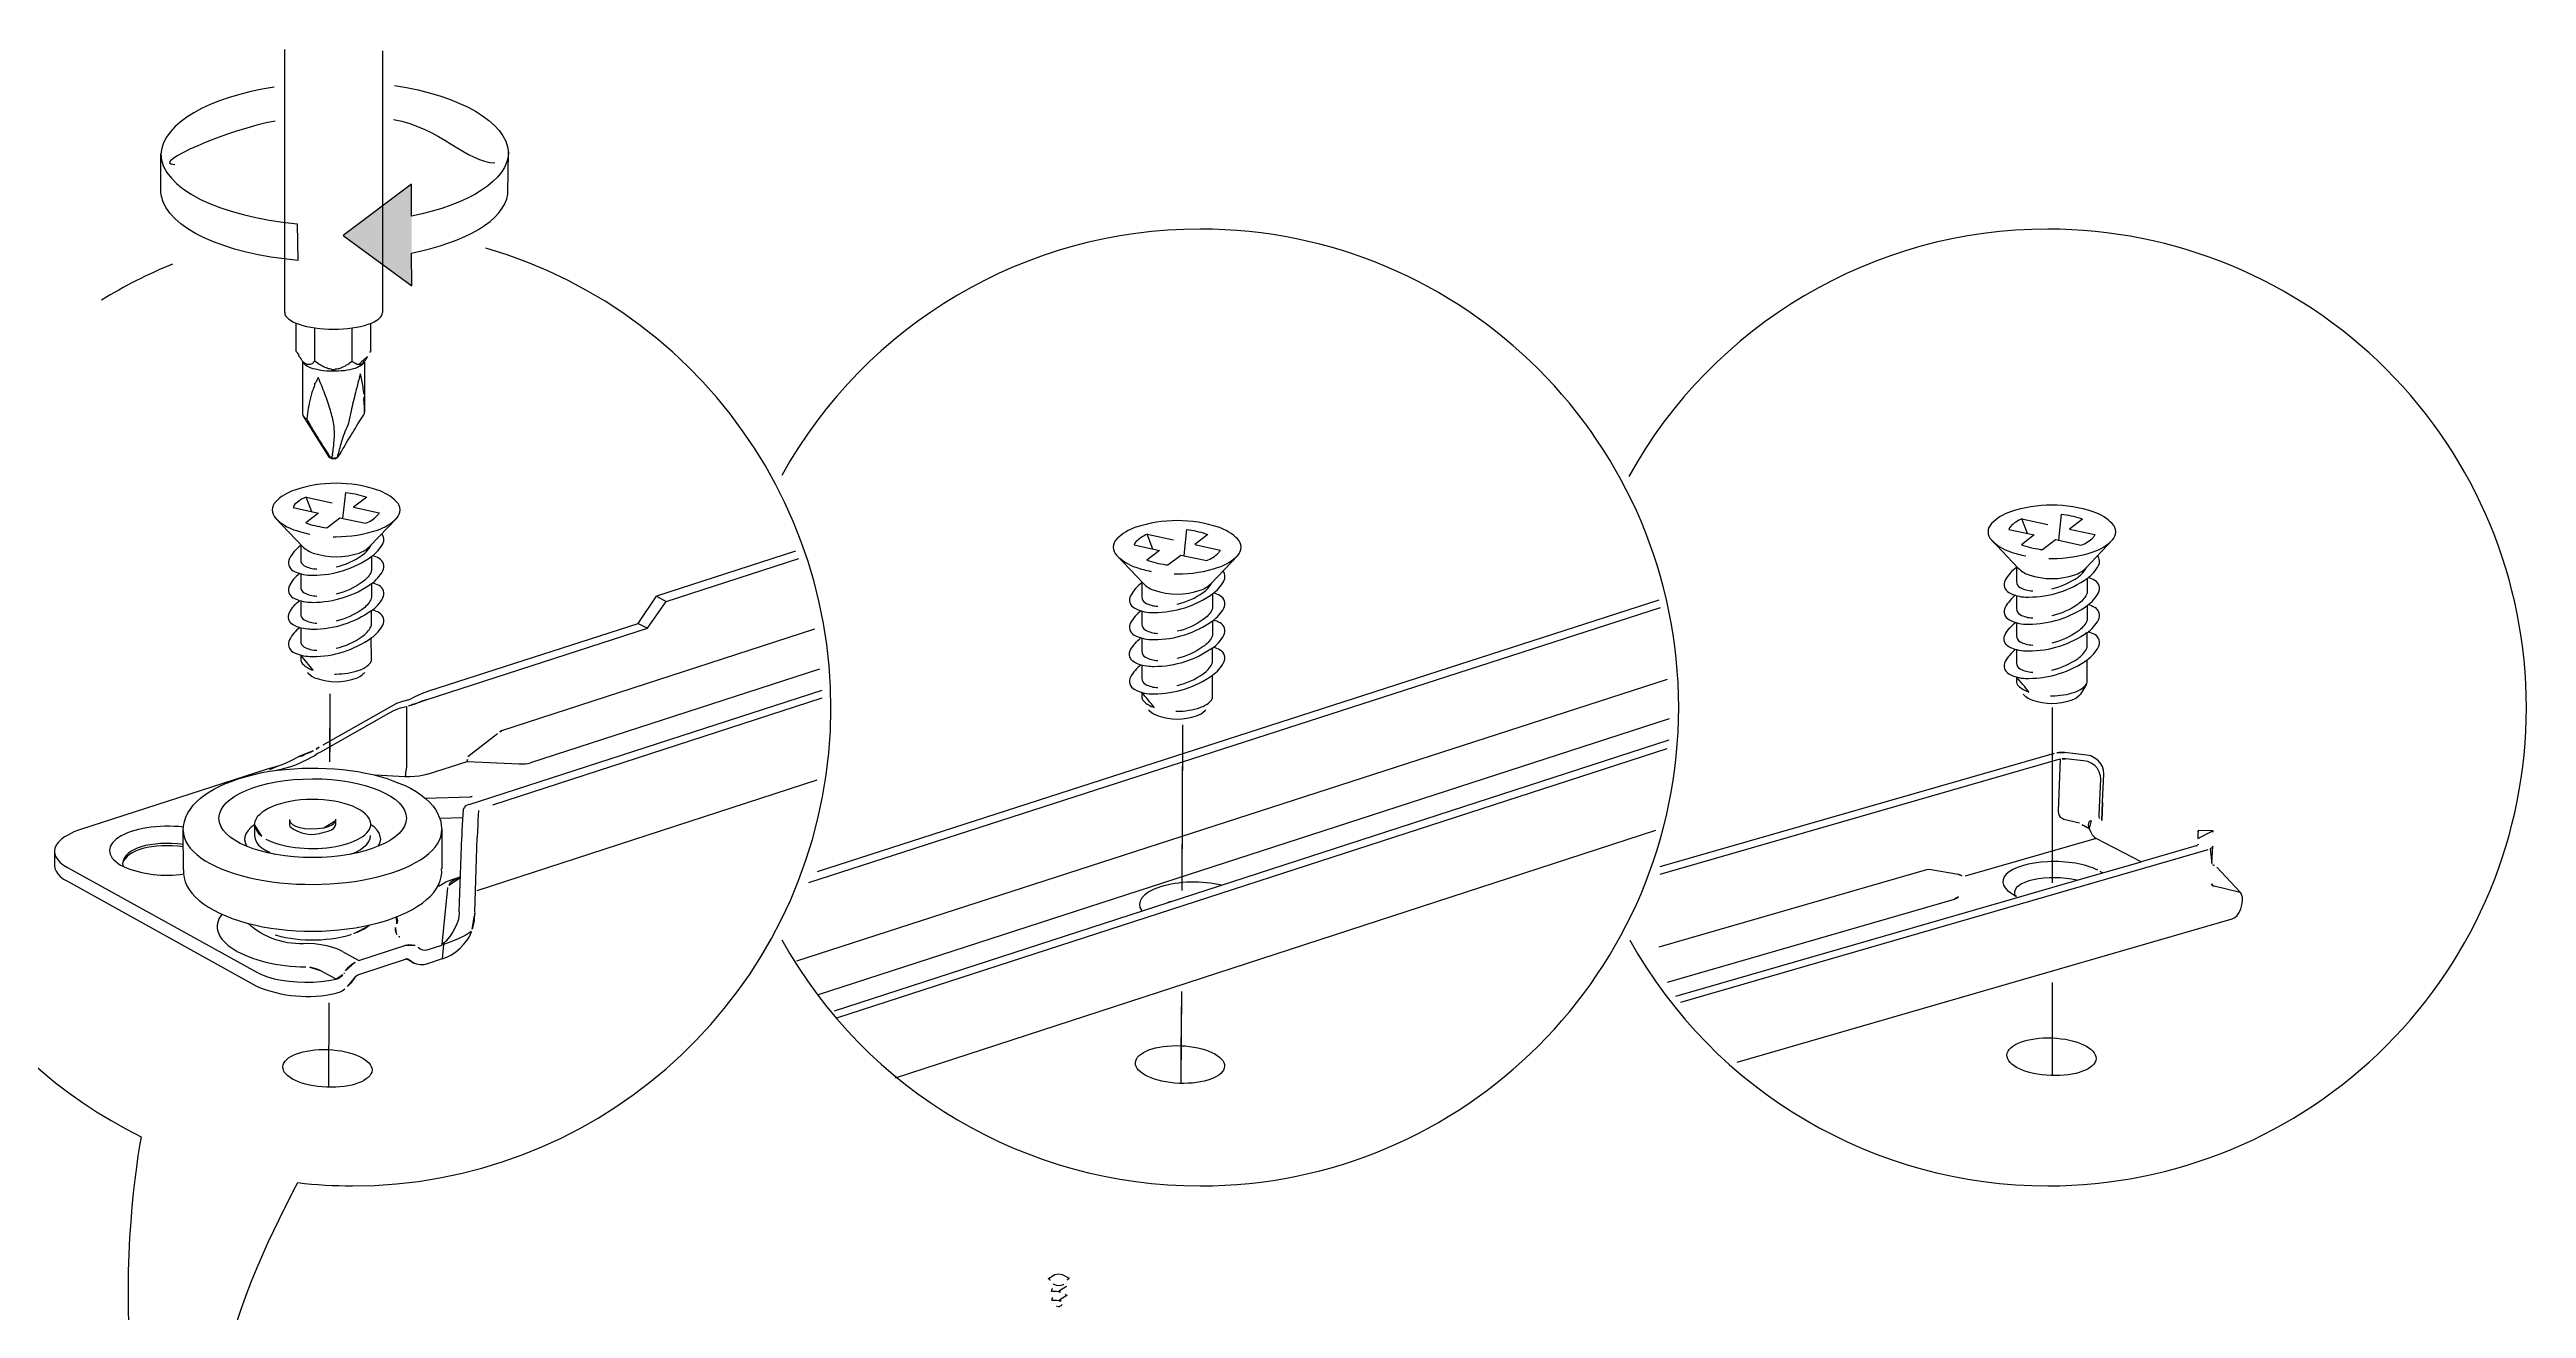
# Model space of a CAD drawing. Header units: metres. Extents: x -27.1 to 47.9, y -10.7 to 6.6.
# Drawn here: x 26.617 to 28.59, y 5.001 to 6.004 of the extents above; entities that cross this region are included whole.
import ezdxf

# ---------------------------------------------------------------- set-up
doc = ezdxf.new("R2010")
doc.units = ezdxf.units.M
doc.header["$MEASUREMENT"] = 0
doc.layers.add('PDF_Working_Num_Penna__255_Num_Penna__255_Num_Penna__255_Num_Penna__255_Num_Penna__255_Num_Penna__255', color=255, linetype='Continuous', lineweight=18)
doc.layers.add('PDF_Working_Num_Penna__7_Num_Penna__7_Num_Penna__7_Num_Penna__7_Num_Penna__7_Num_Penna__7', color=7, linetype='Continuous', lineweight=18)
doc.styles.add('GENERATED_STYLE_1', font='Arial')

msp = doc.modelspace()

# ---------------------------------------------------------------- hatches: boundary and pattern name
at = {"layer": 'PDF_Working_Num_Penna__7_Num_Penna__7_Num_Penna__7_Num_Penna__7_Num_Penna__7_Num_Penna__7', "linetype": 'Continuous', "lineweight": 18}
msp.add_hatch(color=7, dxfattribs=at).paths.add_polyline_path([(26.9054, 5.8965), (26.8509, 5.8556), (26.9056, 5.8154)])

# ---------------------------------------------------------------- linework, layer by layer
at = {"layer": 'PDF_Working_Num_Penna__255_Num_Penna__255_Num_Penna__255_Num_Penna__255_Num_Penna__255_Num_Penna__255', "color": 255, "linetype": 'Continuous', "lineweight": 18, "flags": 128}
for points in [[(26.7064, 5.8868), (26.7059, 5.8895), (26.7059, 5.9205)], [(26.9822, 5.8885), (26.9823, 5.89), (26.9827, 5.922)], [(26.9055, 5.8709), (26.9054, 5.8965), (26.8509, 5.8556), (26.9056, 5.8154), (26.9055, 5.8415)], [(26.8144, 5.8649), (26.8148, 5.8357)], [(26.8406, 5.4437), (26.8407, 5.4827)], [(28.2127, 5.3435), (28.2127, 5.4701)], [(27.5193, 5.3412), (27.5198, 5.4579)], [(26.8396, 5.1871), (26.8398, 5.2339)], [(27.5187, 5.192), (27.5189, 5.2411)], [(28.2127, 5.1988), (28.2127, 5.248)]]:
    msp.add_lwpolyline(points, dxfattribs=at)
at = {"layer": 'PDF_Working_Num_Penna__255_Num_Penna__255_Num_Penna__255_Num_Penna__255_Num_Penna__255_Num_Penna__255', "color": 255, "linetype": 'Continuous', "lineweight": 18}
for points in [[(26.7059, 5.9205), (26.7059, 5.8933), (26.7525, 5.8705), (26.8144, 5.8649)], [(26.7059, 5.9205), (26.7059, 5.8933), (26.7525, 5.8705), (26.8144, 5.8649)], [(26.9827, 5.922), (26.9827, 5.8996), (26.9512, 5.8802), (26.9055, 5.8709)], [(26.9827, 5.922), (26.9827, 5.8996), (26.9512, 5.8802), (26.9055, 5.8709)], [(26.8148, 5.8357), (26.756, 5.8409), (26.7112, 5.8615), (26.7064, 5.8868)], [(26.8148, 5.8357), (26.756, 5.8409), (26.7112, 5.8615), (26.7064, 5.8868)], [(26.9055, 5.8415), (26.9483, 5.8501), (26.9795, 5.8677), (26.9822, 5.8885)], [(26.9055, 5.8415), (26.9483, 5.8501), (26.9795, 5.8677), (26.9822, 5.8885)]]:
    msp.add_open_spline(points, degree=3, dxfattribs=at)
at = {"layer": 'PDF_Working_Num_Penna__7_Num_Penna__7_Num_Penna__7_Num_Penna__7_Num_Penna__7_Num_Penna__7', "color": 7, "linetype": 'Continuous', "lineweight": 18, "flags": 128}
for points in [[(26.8046, 5.7941), (26.8046, 6.0037)], [(26.8823, 6.0028), (26.8823, 5.7941)], [(26.7064, 5.8868), (26.7059, 5.8895), (26.7059, 5.9205)], [(26.9822, 5.8885), (26.9823, 5.89), (26.9827, 5.922)], [(26.9055, 5.8709), (26.9054, 5.8965), (26.8509, 5.8556), (26.9056, 5.8154), (26.9055, 5.8415)], [(26.8144, 5.8649), (26.8148, 5.8357)], [(26.8136, 5.7642), (26.8136, 5.7856)], [(26.8583, 5.7553), (26.8583, 5.7818)], [(26.8731, 5.7642), (26.8731, 5.7856)], [(26.8666, 5.753), (26.8657, 5.7522), (26.8646, 5.7515), (26.8633, 5.7508), (26.8618, 5.7501), (26.8602, 5.7496), (26.8583, 5.749), (26.8563, 5.7485), (26.8542, 5.7482), (26.852, 5.7478), (26.8497, 5.7476), (26.8474, 5.7474), (26.845, 5.7473), (26.8426, 5.7473), (26.8402, 5.7474), (26.8378, 5.7475), (26.8355, 5.7477), (26.8333, 5.748), (26.8311, 5.7484), (26.8291, 5.7489), (26.8272, 5.7494), (26.8255, 5.7499), (26.8239, 5.7506), (26.8225, 5.7512), (26.8214, 5.752), (26.8204, 5.7527), (26.8197, 5.7535), (26.8194, 5.7539)], [(26.8679, 5.7548), (26.8679, 5.7148)], [(26.8402, 5.6786), (26.8194, 5.7116)], [(26.8215, 5.6471), (26.8423, 5.6426)], [(28.1883, 5.6297), (28.2091, 5.6252)], [(27.2113, 5.6039), (27.1007, 5.5682), (27.1082, 5.564)], [(27.4915, 5.6174), (27.5124, 5.6129)], [(27.086, 5.5464), (27.0935, 5.5425), (27.1082, 5.564), (27.2139, 5.5982)], [(26.9033, 5.4855), (26.9085, 5.4883), (26.9141, 5.4908), (26.9193, 5.4927), (27.086, 5.5464), (27.1007, 5.5682)], [(27.229, 5.3487), (27.8994, 5.5651)], [(27.2221, 5.34), (27.9004, 5.559)], [(26.9171, 5.4855), (27.0935, 5.5425)], [(27.2265, 5.5417), (26.9771, 5.4609)], [(27.2304, 5.5099), (27.0003, 5.4352)], [(26.9033, 5.4855), (26.8983, 5.4842), (26.8936, 5.4825), (26.8892, 5.4803), (26.8347, 5.4493)], [(26.8405, 5.4362), (26.8407, 5.4903)], [(26.9514, 5.402), (27.2326, 5.4933)], [(26.9702, 5.4018), (27.2327, 5.487)], [(27.9058, 5.5018), (27.2121, 5.2772)], [(26.8331, 5.444), (26.8875, 5.475), (26.8919, 5.4772), (26.8966, 5.4792), (26.9016, 5.4803)], [(26.9016, 5.4803), (26.9016, 5.4404), (26.9016, 5.438), (26.9016, 5.4352), (26.9014, 5.4324), (26.9011, 5.4299), (26.9008, 5.4275), (26.9006, 5.4255), (26.9002, 5.4242)], [(27.9073, 5.4703), (27.2286, 5.2501)], [(28.2127, 5.3396), (28.2127, 5.4794)], [(26.9503, 5.4404), (26.974, 5.4588)], [(27.2425, 5.2377), (27.9072, 5.4536)], [(27.2444, 5.232), (27.9058, 5.4468)], [(27.5193, 5.3336), (27.5198, 5.4655)], [(26.793, 5.4311), (26.7916, 5.4306), (26.7905, 5.4302), (26.6409, 5.3818)], [(26.7239, 5.3501), (26.7236, 5.3813), (26.7239, 5.3849), (26.7247, 5.3885), (26.7258, 5.3921), (26.7272, 5.3954), (26.7294, 5.3985), (26.7316, 5.4015), (26.7344, 5.4045), (26.7374, 5.4072), (26.7407, 5.4098), (26.7446, 5.4123), (26.7485, 5.4145), (26.7529, 5.4167), (26.7573, 5.4189), (26.7626, 5.4208), (26.7681, 5.4228), (26.7739, 5.4245), (26.78, 5.4261), (26.7863, 5.4275), (26.7924, 5.4286), (26.7988, 5.4294), (26.8052, 5.4299), (26.8118, 5.4306), (26.8184, 5.4311), (26.8248, 5.4311), (26.8311, 5.4311), (26.8378, 5.4308), (26.8441, 5.4306), (26.8505, 5.4299), (26.8565, 5.4291), (26.8627, 5.4283), (26.8687, 5.4272), (26.8746, 5.4261), (26.8801, 5.4245), (26.8853, 5.423), (26.8906, 5.4211), (26.8955, 5.4192), (26.9003, 5.4173), (26.9047, 5.4151), (26.9091, 5.4126), (26.913, 5.4098), (26.9166, 5.407), (26.9199, 5.404), (26.9226, 5.4007), (26.9246, 5.3982), (26.9262, 5.3951), (26.9276, 5.3921), (26.9287, 5.3888), (26.9292, 5.3855), (26.9295, 5.3822), (26.9295, 5.3509)], [(26.798, 5.4296), (26.8035, 5.4308), (26.8085, 5.4322), (26.8132, 5.4338), (26.8179, 5.4358), (26.8228, 5.4383), (26.8253, 5.4396), (26.8278, 5.441), (26.8303, 5.4427), (26.8331, 5.444)], [(26.7988, 5.4327), (26.8046, 5.4349), (26.8101, 5.4374), (26.8157, 5.4404)], [(26.9182, 5.4264), (26.9152, 5.4255), (26.9116, 5.4247), (26.908, 5.4245), (26.9041, 5.4242), (26.9002, 5.4242), (26.8765, 5.4255)], [(26.9182, 5.4264), (26.9497, 5.4363), (26.9912, 5.4344), (26.9937, 5.4344), (26.9962, 5.4346), (26.9984, 5.4349), (27.0003, 5.4352)], [(27.9001, 5.3467), (28.2189, 5.4386)], [(27.9002, 5.3527), (28.2142, 5.443)], [(28.2189, 5.4386), (28.2172, 5.3968), (28.2175, 5.3949), (28.2181, 5.3933), (28.2189, 5.3921), (28.2203, 5.3911), (28.2216, 5.3905), (28.2341, 5.3874)], [(28.2399, 5.4413), (28.2222, 5.4435)], [(28.2512, 5.4222), (28.251, 5.425), (28.2499, 5.4281), (28.2485, 5.4308), (28.2463, 5.4331), (28.2435, 5.435), (28.2407, 5.4364), (28.2374, 5.4369), (28.2231, 5.4386)], [(28.2535, 5.4264), (28.2532, 5.4295), (28.2524, 5.4325), (28.2507, 5.4353), (28.2488, 5.4375), (28.246, 5.4394), (28.2432, 5.4408), (28.2399, 5.4413)], [(28.2526, 5.4037), (28.2526, 5.404), (28.2526, 5.4043), (28.2535, 5.4264)], [(26.916, 5.4072), (26.9525, 5.4081)], [(26.9577, 5.3335), (27.2286, 5.4217)], [(28.2504, 5.3908), (28.2501, 5.3913), (28.2499, 5.3924), (28.2499, 5.3938), (28.2512, 5.4222)], [(26.9461, 5.3916), (26.9282, 5.391)], [(26.9511, 5.402), (26.9497, 5.4015), (26.9486, 5.401), (26.9478, 5.4001), (26.9473, 5.3995), (26.9467, 5.3985), (26.9467, 5.3976), (26.9464, 5.3941), (26.9461, 5.3901), (26.9459, 5.3857), (26.9456, 5.381), (26.9456, 5.3761)], [(26.9588, 5.3973), (26.9586, 5.3937), (26.9583, 5.3899), (26.9583, 5.3855), (26.958, 5.3808), (26.9577, 5.3758)], [(26.6409, 5.3818), (26.6365, 5.3802), (26.6327, 5.3783), (26.6291, 5.3763), (26.6263, 5.3741), (26.6241, 5.3719), (26.6224, 5.3697), (26.6213, 5.3672), (26.621, 5.3647)], [(26.7803, 5.386), (26.7775, 5.3838), (26.7753, 5.3813), (26.7736, 5.3788), (26.7728, 5.3763), (26.7725, 5.3739), (26.7731, 5.3711), (26.7742, 5.3686)], [(26.7803, 5.3863), (26.7803, 5.3771), (26.7808, 5.3747), (26.782, 5.3722), (26.7836, 5.3697), (26.7863, 5.3675), (26.7894, 5.3655)], [(26.8571, 5.3625), (26.8612, 5.3642), (26.8646, 5.3661), (26.8676, 5.3683), (26.8698, 5.3702), (26.8715, 5.3727), (26.8726, 5.3749), (26.8729, 5.3774)], [(26.8792, 5.3691), (26.8803, 5.3716), (26.8809, 5.3741), (26.8806, 5.3766), (26.8798, 5.3794), (26.8781, 5.3816), (26.8759, 5.3841), (26.8729, 5.3863)], [(26.9434, 5.3166), (26.9456, 5.376)], [(26.9558, 5.3163), (26.9577, 5.3758)], [(27.291, 5.1844), (27.8967, 5.3817)], [(28.2419, 5.383), (28.2429, 5.3805), (28.2443, 5.378), (28.246, 5.3764), (28.2476, 5.375), (28.1432, 5.3449)], [(28.327, 5.3692), (28.2833, 5.3565), (28.2476, 5.375)], [(26.621, 5.3647), (26.6213, 5.3625), (26.6222, 5.3603), (26.6238, 5.3581), (26.6257, 5.3559), (26.6282, 5.3539), (26.6313, 5.352), (26.7816, 5.2688)], [(27.8994, 5.2888), (28.1127, 5.3504)], [(27.9166, 5.2446), (28.3367, 5.3662)], [(28.1127, 5.3504), (28.1144, 5.3507), (28.1161, 5.3504), (28.1376, 5.3465)], [(28.2286, 5.3407), (28.2833, 5.3565)], [(28.364, 5.3266), (28.364, 5.328), (28.3635, 5.3297), (28.363, 5.3311), (28.3621, 5.3322), (28.3436, 5.3521)], [(26.9257, 5.3365), (26.9285, 5.3379), (26.9329, 5.3404), (26.9378, 5.3423), (26.9434, 5.3443), (26.9445, 5.3448)], [(26.9298, 5.2906), (26.9345, 5.3359)], [(27.9126, 5.2494), (28.1855, 5.3282)], [(28.1855, 5.3282), (28.2286, 5.3407)], [(28.3403, 5.3374), (28.3408, 5.3374), (28.3414, 5.3374), (28.3621, 5.3322)], [(26.9434, 5.3166), (26.9434, 5.3161), (26.9434, 5.3158), (26.9431, 5.3127), (26.9426, 5.3097), (26.9417, 5.3069), (26.9406, 5.3045), (26.9384, 5.3006), (26.9359, 5.297), (26.9332, 5.2934), (26.9315, 5.292), (26.9298, 5.2906)], [(27.9059, 5.2605), (28.1346, 5.3266)], [(27.9615, 5.1967), (28.3558, 5.3111)], [(28.3558, 5.3111), (28.358, 5.312), (28.3599, 5.3136), (28.3615, 5.3161), (28.3627, 5.3189), (28.3635, 5.3222), (28.364, 5.3257), (28.364, 5.3266)], [(26.8574, 5.2984), (26.8563, 5.2981), (26.8527, 5.297), (26.8488, 5.2962), (26.845, 5.2953), (26.8411, 5.2948), (26.8372, 5.2945), (26.8331, 5.2939), (26.8289, 5.2939), (26.8248, 5.2939), (26.8209, 5.2939), (26.8168, 5.2942), (26.8129, 5.2948), (26.809, 5.2953), (26.8052, 5.2959), (26.8016, 5.2967), (26.7982, 5.2978), (26.7969, 5.2981)], [(26.8505, 5.2851), (26.8635, 5.2779), (26.9002, 5.2898)], [(26.9107, 5.2884), (26.9124, 5.287), (26.9141, 5.2862), (26.916, 5.286), (26.918, 5.2862), (26.9295, 5.2901)], [(26.7816, 5.2688), (26.7861, 5.2666), (26.7908, 5.2649), (26.796, 5.2633), (26.8018, 5.2622), (26.8079, 5.2613), (26.8143, 5.2608), (26.8206, 5.2605), (26.827, 5.2605), (26.8333, 5.2611), (26.8394, 5.2619), (26.8455, 5.263), (26.8328, 5.2699)], [(26.8601, 5.2638), (26.861, 5.2652), (26.8624, 5.266), (26.8635, 5.2666), (26.9006, 5.2788)], [(26.9298, 5.279), (26.9182, 5.2751), (26.9152, 5.2743), (26.9124, 5.2743), (26.9097, 5.2749), (26.9072, 5.2757)], [(27.5187, 5.1802), (27.519, 5.253)], [(28.2127, 5.1863), (28.2127, 5.2604)], [(26.8395, 5.1771), (26.8398, 5.244)]]:
    msp.add_lwpolyline(points, dxfattribs=at)
for points in [[(27.2004, 5.2944, 0.272589), (27.5337, 5.0982, 0.414208), (27.9149, 5.4794, 0.414208), (27.5337, 5.8606, 0.27263), (27.2004, 5.6644)], [(27.876, 5.294, 0.27228), (28.2091, 5.0982, 0.414217), (28.5902, 5.4794, 0.414217), (28.2091, 5.8606, 0.27328), (27.8753, 5.6636)], [(26.8149, 5.1008, 0.028268), (26.8584, 5.0982, 0.867795), (26.9647, 5.8454)], [(26.8391, 5.7494, -0.043489), (26.8358, 5.7507, -0.028941), (26.8327, 5.7524, -0.027814), (26.8285, 5.7553), (26.8285, 5.7819)], [(26.8275, 5.7343, 0.007869), (26.8261, 5.7303, 0.014223), (26.825, 5.7262, 0.021241), (26.8232, 5.7178, 0.013319), (26.822, 5.7093, -0.252698), (26.8189, 5.7133), (26.8189, 5.7148), (26.8189, 5.7548)], [(26.8424, 5.6808, 0.001011), (26.843, 5.6839, 0.007179), (26.8436, 5.6892, 0.007043), (26.844, 5.6945, 0.011979), (26.844, 5.6998, 0.009575), (26.8437, 5.705, 0.006006), (26.8424, 5.7106, 0.003724), (26.8409, 5.716, 0.007838), (26.8388, 5.7227, 0.009684), (26.8364, 5.7293, 0.007719), (26.8339, 5.7358, 0.000609), (26.8311, 5.7423, 0.013718), (26.8292, 5.7384)], [(26.8675, 5.7293, 0.015051), (26.8669, 5.7349, 0.020527), (26.866, 5.7403, 0.010169), (26.8646, 5.7454, -0.001261), (26.8634, 5.7404, 0.003357), (26.8621, 5.7353, 0.001688), (26.8609, 5.7303, 0.002597), (26.859, 5.723, 0.005765), (26.8574, 5.7157, 0.005264), (26.8554, 5.7061, 0.008184), (26.8524, 5.6991, 0.012561), (26.85, 5.6921, 0.014081), (26.8483, 5.6864, 0.00899), (26.8469, 5.6808)], [(26.849, 5.6824, 0.005193), (26.8515, 5.6866, -0.002092), (26.8556, 5.6935, -0.003878), (26.8597, 5.7003, -0.00092), (26.8638, 5.707, 0.000432), (26.8679, 5.7136, -0.003546), (26.8679, 5.7186, 0.005692), (26.8678, 5.7235)], [(26.822, 5.7093, 0.005874), (26.8264, 5.7017, 0.001858), (26.831, 5.694, 0.004167), (26.8351, 5.6875, 0.011524), (26.8394, 5.681)], [(26.5433, 5.6939, 0.151257), (26.4772, 5.4794, 0.285739), (26.69, 5.1374)], [(26.8261, 5.6354), (26.8215, 5.6471, 0.10194), (26.8126, 5.6413, 0.119539), (26.8111, 5.6387), (26.8314, 5.6343), (26.8212, 5.6265, 0.014954), (26.8229, 5.6259, 0.054045), (26.8379, 5.6227), (26.8484, 5.6306), (26.8688, 5.6262, 0.106532), (26.8782, 5.6323)], [(26.8508, 5.6301), (26.8531, 5.6508, -0.053251), (26.8679, 5.6476, -0.01905), (26.8698, 5.6469), (26.8593, 5.639), (26.8797, 5.6346, -0.110272), (26.8782, 5.6323)], [(26.7973, 5.6302, 0.116798), (26.8124, 5.6208, 0.030475), (26.8246, 5.6176)], [(26.843, 5.6155, 0.003667), (26.8454, 5.6155, 0.08035), (26.8784, 5.6208, 0.116369), (26.8935, 5.6302)], [(28.1929, 5.618), (28.1883, 5.6297, 0.102413), (28.1794, 5.6238, 0.120119), (28.1779, 5.6212), (28.1982, 5.6169), (28.188, 5.6091, 0.015793), (28.1897, 5.6085, 0.054325), (28.2048, 5.6052), (28.2152, 5.6132), (28.2356, 5.6088, 0.107057), (28.245, 5.6149)], [(28.2176, 5.6127), (28.2199, 5.6334, -0.05302), (28.2347, 5.6302, -0.021839), (28.2366, 5.6295), (28.2262, 5.6215), (28.2465, 5.6172, -0.11409), (28.245, 5.6149)], [(26.8172, 5.6084, 0.114921), (26.8082, 5.5982, 0.41391), (26.8112, 5.5884, 0.116186), (26.8245, 5.5848, 0.003871), (26.8268, 5.5848, 0.154895), (26.8736, 5.5997), (26.8736, 5.5893, -0.126184), (26.873, 5.5868, -0.116502), (26.8662, 5.5792, -0.095662), (26.8454, 5.5698)], [(26.8172, 5.6093), (26.8172, 5.5972, 0.275912), (26.82, 5.5924, 0.116626), (26.8299, 5.5898)], [(26.8454, 5.5914, 0.095473), (26.8662, 5.6008, 0.116604), (26.873, 5.6084)], [(26.8734, 5.5996, 0.116279), (26.8826, 5.6099, 0.301533), (26.8818, 5.6179)], [(27.4961, 5.6057), (27.4915, 5.6174, 0.102645), (27.4827, 5.6116, 0.120799), (27.4811, 5.609), (27.5014, 5.6046), (27.4913, 5.5968, 0.01498), (27.493, 5.5962, 0.054553), (27.508, 5.593), (27.5184, 5.6009), (27.5389, 5.5965, 0.106514), (27.5482, 5.6026)], [(27.5209, 5.6004), (27.5232, 5.6212, -0.053246), (27.5379, 5.6179, -0.018317), (27.5398, 5.6172), (27.5294, 5.6093), (27.5497, 5.6049, -0.10858), (27.5482, 5.6026)], [(28.1641, 5.6127, 0.116584), (28.1792, 5.6034, 0.030475), (28.1914, 5.6002)], [(28.2098, 5.5981, 0.003649), (28.2122, 5.5981, 0.080338), (28.2452, 5.6034, 0.116154), (28.2603, 5.6127)], [(26.8164, 5.5862, 0.106812), (26.8082, 5.5766, 0.413672), (26.8112, 5.5668, 0.115897), (26.8245, 5.5633, 0.005817), (26.8268, 5.5632, 0.154802), (26.8736, 5.5781), (26.8736, 5.5677, -0.124512), (26.873, 5.5652, -0.115782), (26.8662, 5.5576, -0.095662), (26.8454, 5.5482)], [(26.8172, 5.586), (26.8172, 5.5756, 0.27633), (26.82, 5.5708, 0.115337), (26.8299, 5.5682), (26.8301, 5.5682)], [(26.8734, 5.578, 0.117357), (26.8826, 5.5883, 0.414389), (26.8796, 5.5982, 0.048559), (26.8744, 5.6003)], [(27.4673, 5.6005, 0.116154), (27.4825, 5.5911, 0.029789), (27.4947, 5.5879)], [(27.513, 5.5858, 0.0055), (27.5154, 5.5858, 0.080353), (27.5484, 5.5911, 0.116154), (27.5635, 5.6005)], [(27.5435, 5.5699, 0.116738), (27.5526, 5.5802, 0.301593), (27.5519, 5.5882)], [(28.184, 5.591, 0.114703), (28.175, 5.5808, 0.413195), (28.178, 5.571, 0.1165), (28.1913, 5.5674, 0.003875), (28.1936, 5.5674, 0.154835), (28.2404, 5.5823), (28.2404, 5.5719, -0.124091), (28.2398, 5.5694, -0.117083), (28.233, 5.5617, -0.095642), (28.2122, 5.5524)], [(28.184, 5.5919), (28.184, 5.5797, 0.275494), (28.1868, 5.575, 0.116644), (28.1967, 5.5724)], [(28.2122, 5.574, 0.095483), (28.233, 5.5833, 0.116844), (28.2398, 5.591)], [(28.2402, 5.5822, 0.115791), (28.2494, 5.5925, 0.299664), (28.2486, 5.6005)], [(26.8454, 5.5266, 0.095831), (26.8662, 5.536, 0.116844), (26.873, 5.5436, 0.126044), (26.8736, 5.5462), (26.8736, 5.5565, -0.154802), (26.8268, 5.5416, -0.009668), (26.8245, 5.5417, -0.116828), (26.8112, 5.5452, -0.413844), (26.8082, 5.555, -0.106621), (26.8164, 5.5646)], [(26.8172, 5.5644), (26.8172, 5.554, 0.276426), (26.82, 5.5493, 0.117456), (26.8299, 5.5466), (26.8301, 5.5466)], [(26.8734, 5.5564, 0.11671), (26.8826, 5.5667, 0.41433), (26.8796, 5.5766, 0.046374), (26.8744, 5.5787)], [(27.4872, 5.5787, 0.114485), (27.4783, 5.5685, 0.414728), (27.4812, 5.5587, 0.116828), (27.4945, 5.5551, 0.007731), (27.4969, 5.5551, 0.154857), (27.5436, 5.57), (27.5436, 5.5597, -0.126184), (27.543, 5.5571, -0.116831), (27.5362, 5.5495, -0.096124), (27.5154, 5.5401)], [(27.4872, 5.5796), (27.4872, 5.5675, 0.27661), (27.4901, 5.5627, 0.116955), (27.4999, 5.5601)], [(27.5154, 5.5617, 0.095587), (27.5362, 5.5711, 0.117172), (27.543, 5.5787)], [(27.5435, 5.5483, 0.117601), (27.5526, 5.5586, 0.414246), (27.5496, 5.5685, 0.049261), (27.5444, 5.5706)], [(28.1832, 5.5688, 0.106273), (28.175, 5.5592, 0.413368), (28.178, 5.5494, 0.116186), (28.1913, 5.5458, 0.005808), (28.1936, 5.5458, 0.154911), (28.2404, 5.5607), (28.2404, 5.5503, -0.122436), (28.2398, 5.5478, -0.116023), (28.233, 5.5401, -0.095662), (28.2122, 5.5308)], [(28.184, 5.5686), (28.184, 5.5582, 0.276748), (28.1868, 5.5534, 0.116184), (28.1967, 5.5508), (28.1969, 5.5508)], [(28.2402, 5.5606, 0.116869), (28.2494, 5.5709, 0.412806), (28.2464, 5.5807, 0.047968), (28.2412, 5.5829)], [(26.8442, 5.5061, 0.003768), (26.8454, 5.5061, 0.080726), (26.8637, 5.5091, 0.116752), (26.8721, 5.5143, 0.199195), (26.8736, 5.5179), (26.8734, 5.5348, 0.11671), (26.8826, 5.5451, 0.413448), (26.8796, 5.5549, 0.044935), (26.8744, 5.5571)], [(27.4865, 5.5565, 0.106503), (27.4783, 5.5469, 0.415875), (27.4812, 5.5371, 0.116513), (27.4945, 5.5336, 0.00774), (27.4969, 5.5335, 0.155026), (27.5436, 5.5484), (27.5436, 5.5381, -0.124929), (27.543, 5.5355, -0.116301), (27.5362, 5.5279, -0.095786), (27.5154, 5.5185)], [(27.4872, 5.5563), (27.4872, 5.5459, 0.276868), (27.4901, 5.5411, 0.115648), (27.4999, 5.5385), (27.5001, 5.5385)], [(27.5435, 5.5267, 0.116738), (27.5526, 5.537, 0.413793), (27.5496, 5.5469, 0.046348), (27.5444, 5.549)], [(28.2122, 5.5092, 0.095483), (28.233, 5.5185, 0.116553), (28.2398, 5.5262, 0.123542), (28.2404, 5.5287), (28.2404, 5.5391, -0.154829), (28.1936, 5.5242, -0.009668), (28.1913, 5.5242, -0.116513), (28.178, 5.5278, -0.413324), (28.175, 5.5376, -0.106312), (28.1832, 5.5472)], [(28.184, 5.547), (28.184, 5.5365, 0.276007), (28.1868, 5.5318, 0.117456), (28.1967, 5.5292), (28.1969, 5.5292)], [(28.2402, 5.539, 0.116006), (28.2494, 5.5493, 0.413139), (28.2464, 5.5591, 0.04649), (28.2412, 5.5613)], [(26.8164, 5.543, 0.106812), (26.8082, 5.5334, 0.413695), (26.8112, 5.5236, 0.116199), (26.8245, 5.5201, 0.007736), (26.8268, 5.52, 0.154976), (26.8734, 5.5348)], [(26.8172, 5.5428), (26.8172, 5.5324, 0.275077), (26.82, 5.5276, 0.116202), (26.8299, 5.525)], [(27.5154, 5.4969, 0.096293), (27.5362, 5.5063, 0.116453), (27.543, 5.5139, 0.124096), (27.5436, 5.5165), (27.5436, 5.5268, -0.154851), (27.4969, 5.5119, -0.007736), (27.4945, 5.512, -0.116199), (27.4812, 5.5155, -0.414282), (27.4783, 5.5253, -0.106312), (27.4865, 5.5349)], [(27.4872, 5.5347), (27.4872, 5.5243, 0.276707), (27.4901, 5.5195, 0.116901), (27.4999, 5.5169), (27.5001, 5.5169)], [(27.5142, 5.4764, 0.003768), (27.5154, 5.4764, 0.080999), (27.5337, 5.4794, 0.117176), (27.5421, 5.4846, 0.19888), (27.5436, 5.4882), (27.5435, 5.5051, 0.116954), (27.5526, 5.5154, 0.41363), (27.5496, 5.5252, 0.045601), (27.5444, 5.5274)], [(28.1832, 5.5256, 0.106273), (28.175, 5.516, 0.413398), (28.178, 5.5062, 0.116815), (28.1913, 5.5026, 0.005808), (28.1936, 5.5026, 0.154911), (28.2402, 5.5174)], [(28.184, 5.5253), (28.184, 5.5149, 0.276489), (28.1868, 5.5102, 0.115778), (28.1967, 5.5076)], [(28.211, 5.4887, 0.007649), (28.2122, 5.4887, 0.080774), (28.2305, 5.4917, 0.116752), (28.2389, 5.4969, 0.198427), (28.2404, 5.5005), (28.2402, 5.5174, 0.116222), (28.2494, 5.5277, 0.413169), (28.2464, 5.5375, 0.046511), (28.2412, 5.5397)], [(26.8232, 5.5067, 0.115997), (26.8302, 5.5024, 0.161712), (26.8606, 5.5024, 0.116069), (26.8676, 5.5067)], [(27.4865, 5.5133, 0.106772), (27.4783, 5.5037, 0.415327), (27.4812, 5.4939, 0.115859), (27.4945, 5.4903, 0.003875), (27.4969, 5.4903, 0.154857), (27.5435, 5.5051)], [(27.4872, 5.5131), (27.4872, 5.5027, 0.277028), (27.4901, 5.4979, 0.116513), (27.4999, 5.4953)], [(28.2397, 5.4979), (28.2351, 5.4901, -0.068916), (28.2344, 5.4893, -0.115559), (28.2274, 5.4849, -0.161444), (28.197, 5.4849, -0.114736), (28.19, 5.4893)], [(27.4932, 5.477, 0.116219), (27.5002, 5.4727, 0.162419), (27.5307, 5.4727, 0.116114), (27.5376, 5.477)], [(26.8082, 5.3901), (26.8082, 5.3865), (26.8082, 5.3857), (26.8085, 5.3847, 0.267606), (26.8358, 5.38), (26.8392, 5.3808), (26.8416, 5.3818), (26.8436, 5.3832), (26.8447, 5.3849), (26.845, 5.3857), (26.8453, 5.3865), (26.8453, 5.3904)], [(26.621, 5.3647), (26.621, 5.3536), (26.6213, 5.3512), (26.6224, 5.3489), (26.6238, 5.3468), (26.6257, 5.3448), (26.6282, 5.3426), (26.6313, 5.341), (26.782, 5.2574, 0.157756), (26.8455, 5.2517), (26.8469, 5.2522), (26.848, 5.2525), (26.8491, 5.253), (26.8502, 5.2536), (26.8513, 5.2544), (26.8524, 5.2552)], [(26.6752, 5.3551), (26.6755, 5.3536), (26.6761, 5.3526, 0.137566), (26.7241, 5.3468)], [(26.8505, 5.2851), (26.8469, 5.2868), (26.8427, 5.2882), (26.8381, 5.2895), (26.8333, 5.2904), (26.8281, 5.2912), (26.8228, 5.2914, -0.209247), (26.7753, 5.3072)]]:
    msp.add_lwpolyline(points, format="xyb", dxfattribs=at)
for points in [[(26.8634, 5.7526, 0.09896), (26.8647, 5.7528, 0.067852), (26.8661, 5.7535, 0.038923), (26.8674, 5.7546, 0.033905), (26.8687, 5.7561, 0.030519), (26.8705, 5.759, 0.01524)], [(26.8417, 5.6778, 0.158975), (26.8462, 5.6783, -0.014541)], [(26.8124, 5.6527, 0.115919), (26.7973, 5.6434, 0.414158), (26.7972, 5.6303), (26.8186, 5.6078, 0.116268), (26.8271, 5.6025, 0.162667), (26.8637, 5.6025, 0.11643), (26.8721, 5.6077), (26.8937, 5.6303, 0.414158), (26.8935, 5.6434, 0.115919), (26.8784, 5.6527, 0.162243)], [(27.4825, 5.623, 0.11594), (27.4673, 5.6137, 0.413842), (27.4672, 5.6006), (27.4887, 5.5781, 0.116654), (27.4971, 5.5728, 0.162687), (27.5337, 5.5728, 0.116479), (27.5422, 5.578), (27.5637, 5.6006, 0.413707), (27.5635, 5.6137, 0.116154), (27.5484, 5.623, 0.162243)], [(28.1792, 5.6353, 0.116114), (28.1641, 5.6259, 0.414947), (28.164, 5.6129), (28.1854, 5.5904, 0.116268), (28.1939, 5.5851, 0.162667), (28.2305, 5.5851, 0.116777), (28.2389, 5.5903), (28.2605, 5.6129, 0.414293), (28.2603, 5.6259, 0.115899), (28.2452, 5.6353, 0.162243)], [(26.8172, 5.5212), (26.8172, 5.5179, 0.19722), (26.8187, 5.5143, 0.116305), (26.8271, 5.5091, 0.00868)], [(27.4872, 5.4915), (27.4872, 5.4882, 0.197719), (27.4887, 5.4846, 0.117116), (27.4971, 5.4794, 0.01298)], [(28.184, 5.5038), (28.184, 5.5005, 0.198427), (28.1855, 5.4968, 0.117079), (28.1939, 5.4917, 0.010791)]]:
    msp.add_lwpolyline(points, format="xyb", close=True, dxfattribs=at)
for points in [[(26.9171, 5.4855), (26.9138, 5.4845), (26.9107, 5.483), (26.9094, 5.4825), (26.9077, 5.4819), (26.9063, 5.4817), (26.9049, 5.4811), (26.9033, 5.4808)], [(26.8295, 5.4462), (26.8319, 5.4479)], [(26.9771, 5.4609), (26.9757, 5.4601)], [(26.7988, 5.4327), (26.793, 5.4308), (26.7927, 5.4299)], [(26.793, 5.4308), (26.793, 5.4311), (26.7927, 5.4306)], [(26.8157, 5.4404), (26.8184, 5.441), (26.8206, 5.4422), (26.8228, 5.443), (26.825, 5.4438), (26.827, 5.4449)], [(26.9497, 5.4363), (26.95, 5.438)], [(28.2222, 5.4435), (28.2203, 5.4435), (28.2181, 5.4435), (28.2161, 5.4432)], [(28.2231, 5.4386), (28.2216, 5.4388), (28.2203, 5.4386)], [(26.9525, 5.4081), (26.9528, 5.4084), (26.9533, 5.4084), (26.9536, 5.4084), (26.9539, 5.4084)], [(26.8358, 5.3835), (26.8392, 5.3847), (26.8416, 5.3857), (26.8436, 5.3871), (26.8447, 5.3888)], [(28.2419, 5.383), (28.2416, 5.3847), (28.2413, 5.386), (28.2416, 5.3871), (28.2419, 5.3883), (28.2427, 5.3891), (28.2435, 5.3894)], [(28.2526, 5.4037), (28.2521, 5.3894)], [(26.7803, 5.3863), (26.7808, 5.3838), (26.782, 5.3816), (26.7836, 5.3791), (26.7863, 5.3769)], [(28.2419, 5.383), (28.2391, 5.3847), (28.2363, 5.386)], [(28.327, 5.3692), (28.3275, 5.3694), (28.3281, 5.3694)], [(28.3403, 5.3811), (28.3286, 5.3813), (28.3286, 5.3811), (28.3286, 5.3803), (28.3284, 5.3791), (28.3284, 5.3772), (28.3284, 5.375)], [(28.3286, 5.3803), (28.3286, 5.3811)], [(28.3286, 5.3706), (28.3286, 5.37)], [(28.3397, 5.3551), (28.3403, 5.3689), (28.34, 5.3681), (28.3394, 5.3672), (28.3383, 5.3667)], [(28.3403, 5.3811), (28.3403, 5.3808), (28.3403, 5.38)], [(26.7894, 5.3655), (26.7927, 5.3639)], [(26.796, 5.3625), (26.7958, 5.3625)], [(26.8582, 5.363), (26.858, 5.3628)], [(28.2526, 5.3476), (28.2507, 5.3487)], [(28.3414, 5.3534), (28.3405, 5.354)], [(26.9268, 5.3387), (26.9276, 5.3381)], [(26.9445, 5.344), (26.9442, 5.3437), (26.9409, 5.3426), (26.9384, 5.3412), (26.9362, 5.3396), (26.9351, 5.3379)], [(28.1346, 5.3266), (28.136, 5.3272), (28.1371, 5.3277), (28.1379, 5.3285)], [(28.1376, 5.3465), (28.1404, 5.3454)], [(28.1824, 5.3307), (28.1824, 5.3302)], [(28.1827, 5.3297), (28.1841, 5.3289)], [(28.3403, 5.3374), (28.3394, 5.3388)], [(26.8936, 5.3125), (26.8942, 5.3097), (26.8939, 5.3069)], [(26.9555, 5.3122), (26.9553, 5.31), (26.955, 5.3081), (26.9547, 5.3061), (26.9544, 5.3045), (26.9539, 5.3028)], [(26.9555, 5.3122), (26.9555, 5.3127), (26.9558, 5.3133), (26.9558, 5.3138), (26.9558, 5.3144), (26.9558, 5.315), (26.9558, 5.3155), (26.9558, 5.3158)], [(27.5104, 5.3248), (27.508, 5.324)], [(26.8721, 5.3058), (26.8704, 5.3047), (26.8682, 5.3031), (26.8654, 5.3017), (26.8627, 5.3003), (26.8596, 5.2992)], [(26.8928, 5.3042), (26.8925, 5.3022), (26.8928, 5.3006), (26.8939, 5.2986)], [(26.8955, 5.297), (26.8958, 5.2967), (26.8961, 5.2967)], [(26.9002, 5.2898), (26.9033, 5.2906), (26.9061, 5.2904), (26.9085, 5.2898)], [(26.9295, 5.2901), (26.9298, 5.2901)], [(26.9298, 5.279), (26.9335, 5.2804), (26.9373, 5.2823), (26.9409, 5.2848), (26.9442, 5.2876), (26.947, 5.2906), (26.9497, 5.2939), (26.9519, 5.2973), (26.9533, 5.3009), (26.9481, 5.2978), (26.9426, 5.2951), (26.9368, 5.2926), (26.9309, 5.2906)], [(26.8328, 5.2699), (26.8303, 5.271), (26.8275, 5.2718), (26.8245, 5.2724)], [(26.853, 5.2696), (26.8552, 5.2724), (26.858, 5.2749), (26.8607, 5.2766)], [(26.9006, 5.2788), (26.9011, 5.2788)], [(26.9072, 5.2757), (26.9016, 5.279), (26.9027, 5.2788)], [(26.9019, 5.279), (26.9055, 5.2771)], [(26.9072, 5.2757), (26.9063, 5.2763)], [(26.8455, 5.263), (26.8466, 5.2633), (26.8477, 5.2638), (26.8488, 5.2647), (26.8499, 5.2652), (26.8508, 5.2663)], [(26.8516, 5.2674), (26.8522, 5.268)], [(26.8601, 5.2638), (26.8585, 5.2616), (26.8569, 5.2594), (26.8546, 5.2572)]]:
    msp.add_lwpolyline(points, close=True, dxfattribs=at)
at = {"layer": 'PDF_Working_Num_Penna__7_Num_Penna__7_Num_Penna__7_Num_Penna__7_Num_Penna__7_Num_Penna__7', "color": 7, "linetype": 'Continuous', "lineweight": 18}
for centre, radius, start, end in [((26.8576, 5.4817), 0.3788, 112.0945, 121.6837), ((26.8343, 5.7683), 0.0203, 212.9173, 220.7233), ((26.8219, 5.7603), 0.00811, 298.7445, 310.568), ((26.8432, 5.7704), 0.0216, 266.3047, 273.6953), ((26.8432, 5.7661), 0.0172, 283.607, 292.7913)]:
    msp.add_arc(centre, radius, start, end, dxfattribs=at)
for centre, major_axis, ratio, start_param, end_param in [((26.8395, 5.7929), (-0.035, 0.0012), 0.342132, 6.277499, 7.976106), ((26.8467, 5.7931), (0.0356, 0.001), 0.342221, 4.610964, 6.288416), ((26.8266, 5.3858), (0.0464, 0.0002), 0.43953, 0.041519, 3.107833), ((26.8268, 5.386), (0.0462, 0.0004), 0.40991, 3.76559, 6.308403), ((26.8402, 5.3972), (0.0319, 0.0077), 0.384183, 3.090126, 4.483564), ((26.7118, 5.3652), (-0.0469, 0.0002), 0.418194, 4.453278, 6.99067), ((26.724, 5.3478), (-0.0486, 0.0081), 0.449714, 4.789459, 6.31988), ((26.7296, 5.3423), (-0.0547, 0.0117), 0.443234, 4.911226, 6.236304), ((26.8266, 5.3817), (0.103, 0.0003), 0.419958, 3.14475, 6.287029), ((26.8267, 5.3484), (0.1029, 0.0002), 0.459319, 3.100154, 6.331837), ((28.2157, 5.3398), (-0.0426, 0.0009), 0.395061, 3.831956, 6.977518), ((27.5279, 5.3229), (0.0426, 0.0005), 0.407663, 0.998029, 3.441604), ((28.2175, 5.3301), (-0.0352, 0.0018), 0.383839, 4.301425, 6.368404), ((26.8173, 5.3023), (-0.0667, 0.0032), 0.441157, 5.969214, 7.934079)]:
    msp.add_ellipse(centre, major_axis=major_axis, ratio=ratio, start_param=start_param, end_param=end_param, dxfattribs=at)
for centre, major_axis, ratio in [((26.8267, 5.3912), (0.0747, 0.0001), 0.420207), ((27.5176, 5.1949), (-0.0355, 0.0014), 0.422459), ((28.2119, 5.2011), (-0.0355, 0.0014), 0.422437), ((26.8385, 5.1918), (-0.0355, 0.0014), 0.422331)]:
    msp.add_ellipse(centre, major_axis=major_axis, ratio=ratio, dxfattribs=at)
for points in [[(26.7961, 5.9738), (26.7443, 5.9657), (26.7071, 5.9449), (26.7059, 5.9205)], [(26.892, 5.9751), (26.944, 5.967), (26.9814, 5.9462), (26.9826, 5.9216)], [(26.7969, 5.9467), (26.7608, 5.9404), (26.6955, 5.9122), (26.7168, 5.9122)], [(26.891, 5.948), (26.9274, 5.9418), (26.9504, 5.9134), (26.9718, 5.9134)], [(26.7059, 5.9205), (26.7059, 5.8933), (26.7525, 5.8705), (26.8144, 5.8649)], [(26.9827, 5.922), (26.9827, 5.8996), (26.9512, 5.8802), (26.9055, 5.8709)], [(26.8148, 5.8357), (26.756, 5.8409), (26.7112, 5.8615), (26.7064, 5.8868)], [(26.9055, 5.8415), (26.9483, 5.8501), (26.9795, 5.8677), (26.9822, 5.8885)], [(26.8157, 5.7599), (26.8172, 5.7599), (26.812, 5.7642), (26.8136, 5.7642)], [(26.8731, 5.7642), (26.8738, 5.7642), (26.8716, 5.7623), (26.8723, 5.7623)], [(26.8173, 5.7573), (26.8183, 5.7573), (26.8147, 5.7599), (26.8157, 5.7599)], [(26.8203, 5.7538), (26.8208, 5.7538), (26.8183, 5.7551), (26.8189, 5.7551)], [(26.8217, 5.753), (26.8221, 5.753), (26.8197, 5.7538), (26.8203, 5.7538)], [(26.823, 5.7526), (26.8235, 5.7526), (26.8212, 5.753), (26.8217, 5.753)], [(26.8243, 5.7526), (26.8247, 5.7526), (26.8226, 5.7526), (26.823, 5.7526)], [(26.8258, 5.7532), (26.8264, 5.7532), (26.8238, 5.7526), (26.8243, 5.7526)], [(26.8285, 5.7553), (26.8291, 5.7553), (26.8266, 5.7542), (26.8272, 5.7542)], [(26.8418, 5.7489), (26.8428, 5.7489), (26.8382, 5.7494), (26.8391, 5.7494)], [(26.8473, 5.7493), (26.8482, 5.7493), (26.8437, 5.7489), (26.8446, 5.7489)], [(26.8529, 5.7516), (26.854, 5.7516), (26.8488, 5.7502), (26.8499, 5.7502)], [(26.8556, 5.7534), (26.8567, 5.7534), (26.8518, 5.7516), (26.8529, 5.7516)], [(26.8583, 5.7553), (26.8593, 5.7553), (26.8546, 5.7534), (26.8556, 5.7534)], [(26.8592, 5.7545), (26.8596, 5.7545), (26.8578, 5.7553), (26.8583, 5.7553)], [(26.8613, 5.7531), (26.8621, 5.7531), (26.8583, 5.7545), (26.8592, 5.7545)], [(26.8623, 5.7527), (26.8627, 5.7527), (26.8609, 5.7531), (26.8613, 5.7531)], [(26.8634, 5.7526), (26.8638, 5.7526), (26.8619, 5.7527), (26.8623, 5.7527)], [(26.8674, 5.7539), (26.8676, 5.7539), (26.8666, 5.753), (26.8666, 5.753)], [(26.8275, 5.7343), (26.829, 5.7343), (26.8278, 5.7384), (26.8292, 5.7384)], [(26.8675, 5.7293), (26.8694, 5.7293), (26.8658, 5.7235), (26.8678, 5.7235)], [(26.8405, 5.6794), (26.8412, 5.6794), (26.8387, 5.681), (26.8394, 5.681)], [(26.8417, 5.6778), (26.8424, 5.6778), (26.8396, 5.6786), (26.8402, 5.6786)], [(26.8417, 5.6778), (26.8424, 5.6778), (26.8398, 5.6794), (26.8405, 5.6794)], [(26.8421, 5.6793), (26.8426, 5.6793), (26.8413, 5.6778), (26.8417, 5.6778)], [(26.8424, 5.6808), (26.843, 5.6808), (26.8416, 5.6793), (26.8421, 5.6793)], [(26.8477, 5.6803), (26.8485, 5.6803), (26.8454, 5.6783), (26.8462, 5.6783)], [(26.8466, 5.6786), (26.8467, 5.6786), (26.8462, 5.6783), (26.8462, 5.6783)], [(26.8466, 5.6795), (26.847, 5.6795), (26.8464, 5.6808), (26.8469, 5.6808)], [(26.849, 5.6824), (26.8498, 5.6824), (26.8468, 5.6803), (26.8477, 5.6803)], [(26.873, 5.6084), (26.8731, 5.6084), (26.873, 5.6088), (26.8732, 5.6088)], [(26.8299, 5.5898), (26.83, 5.5898), (26.83, 5.5898), (26.8301, 5.5898)], [(28.2398, 5.591), (28.2399, 5.591), (28.2398, 5.5914), (28.24, 5.5914)], [(27.543, 5.5787), (27.5432, 5.5787), (27.543, 5.5791), (27.5432, 5.5791)], [(28.1967, 5.5724), (28.1968, 5.5724), (28.1968, 5.5724), (28.1969, 5.5724)], [(27.4999, 5.5601), (27.5, 5.5601), (27.5001, 5.5601), (27.5001, 5.5601)], [(26.8299, 5.525), (26.83, 5.525), (26.83, 5.525), (26.8301, 5.525)], [(26.8226, 5.5075), (26.8229, 5.5075), (26.8229, 5.5067), (26.8232, 5.5067)], [(26.8676, 5.5067), (26.8679, 5.5067), (26.8679, 5.5075), (26.8682, 5.5075)], [(28.1967, 5.5076), (28.1968, 5.5076), (28.1968, 5.5076), (28.1969, 5.5076)], [(27.4999, 5.4953), (27.5, 5.4953), (27.5001, 5.4953), (27.5001, 5.4953)], [(28.1894, 5.4901), (28.1897, 5.4901), (28.1897, 5.4892), (28.19, 5.4892)], [(27.4926, 5.4778), (27.4929, 5.4778), (27.4929, 5.477), (27.4932, 5.477)], [(27.5376, 5.477), (27.538, 5.477), (27.5379, 5.4778), (27.5383, 5.4778)], [(26.69, 5.1374), (26.6773, 5.0652), (26.6531, 4.8313), (26.7848, 4.6962)], [(26.7848, 4.6962), (26.6899, 4.8588), (26.7809, 5.036), (26.8149, 5.1008)], [(27.4142, 5.0228), (27.4151, 5.0228), (27.4123, 5.0244), (27.4129, 5.0244)], [(27.4128, 5.0245), (27.4147, 5.0245), (27.4164, 5.0282), (27.4209, 5.0282)], [(27.4219, 5.0137), (27.4254, 5.0137), (27.4138, 5.0142), (27.4152, 5.0142)], [(27.4152, 5.0142), (27.4159, 5.0142), (27.4152, 5.0165), (27.4164, 5.0165)], [(27.4166, 5.0202), (27.4166, 5.0202), (27.418, 5.0188), (27.421, 5.0188)], [(27.4271, 5.0182), (27.4285, 5.0182), (27.4185, 5.0137), (27.4219, 5.0137)], [(27.4209, 5.0282), (27.4254, 5.0282), (27.4273, 5.025), (27.4292, 5.025)], [(27.421, 5.0188), (27.424, 5.0188), (27.425, 5.0199), (27.425, 5.0199)], [(27.4261, 5.012), (27.4268, 5.012), (27.4269, 5.011), (27.4274, 5.011)], [(27.4292, 5.0249), (27.4298, 5.0249), (27.427, 5.0231), (27.4279, 5.0231)], [(27.4271, 5.0183), (27.4271, 5.0183), (27.4271, 5.0182), (27.4271, 5.0182)], [(27.4222, 5.0065), (27.4257, 5.0065), (27.414, 5.007), (27.4155, 5.007)], [(27.4155, 5.007), (27.4162, 5.007), (27.4154, 5.0093), (27.4167, 5.0093)], [(27.4274, 5.011), (27.4288, 5.011), (27.4187, 5.0065), (27.4222, 5.0065)], [(27.4219, 5.0018), (27.4233, 5.0018), (27.4187, 5.002), (27.4193, 5.002)], [(27.4239, 5.0036), (27.4245, 5.0036), (27.4205, 5.0018), (27.4219, 5.0018)]]:
    msp.add_open_spline(points, degree=3, dxfattribs=at)

# ---------------------------------------------------------------- texts
at = {"layer": 'PDF_Working_Num_Penna__7_Num_Penna__7_Num_Penna__7_Num_Penna__7_Num_Penna__7_Num_Penna__7', "color": 7, "linetype": 'Continuous', "lineweight": 18, "char_height": 0.00000321, "attachment_point": 7, "rotation": 90, "style": 'GENERATED_STYLE_1'}
for insert in [(26.775, 5.489), (28.3273, 5.4729), (27.4476, 5.4646)]:
    msp.add_mtext('\\A1;{\\pql;\\fArial|b0|i0|c0|p34;100365}', dxfattribs=dict(at, insert=insert))

doc.saveas('drawing.dxf')
